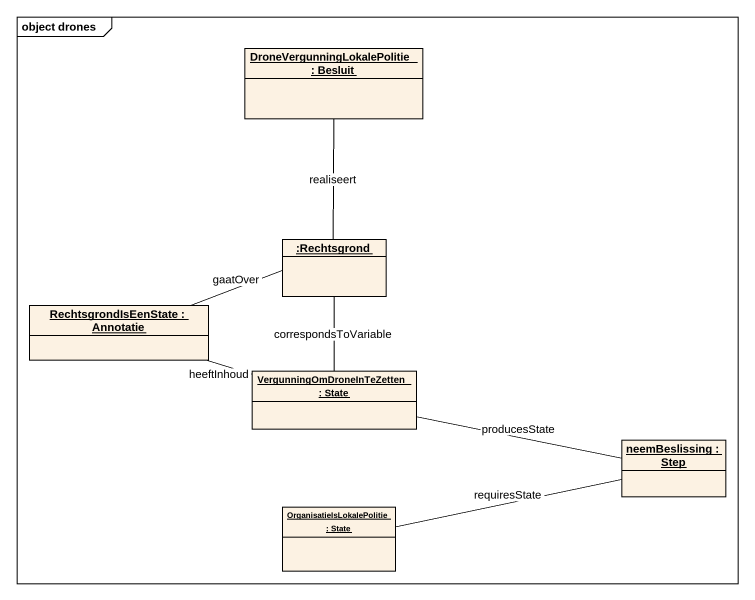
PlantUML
@startuml
mainframe object drones
hide circle
hide empty members
object "DroneVergunningLokalePolitie : Besluit" as DroneVergunningLokalePolitie
object ":Rechtsgrond" as Rechtsgrond
object "RechtsgrondIsEenState : Annotatie" as RechtsgrondIsEenState
object "VergunningOmDroneInTeZetten : State" as VergunningOmDroneInTeZetten
object "neemBeslissing : Step" as neemBeslissing
object "OrganisatieIsLokalePolitie : State" as OrganisatieIsLokalePolitie
DroneVergunningLokalePolitie -- Rechtsgrond : realiseert
Rechtsgrond -- VergunningOmDroneInTeZetten : correspondsToVariable
RechtsgrondIsEenState -right- Rechtsgrond : gaatOver
RechtsgrondIsEenState -right- VergunningOmDroneInTeZetten : heeftInhoud
neemBeslissing -left- VergunningOmDroneInTeZetten : producesState
neemBeslissing -left- OrganisatieIsLokalePolitie : requiresState
@enduml
